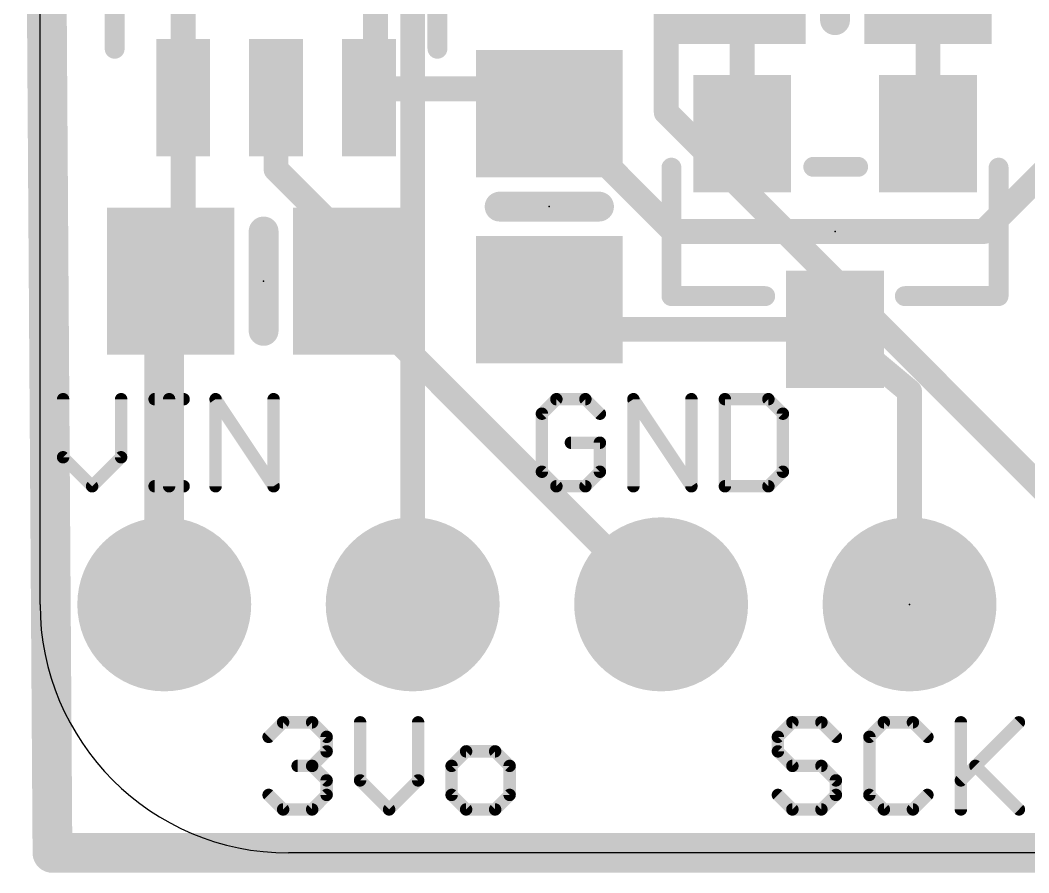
# Model space of a CAD drawing. Extents: x -0.2 to 18.1, y -0.2 to 19.3.
# Drawn here: x -0.2 to 10.11, y -0.2 to 8.51 of the extents above; entities that cross this region are included whole.
import ezdxf

# ---------------------------------------------------------------- set-up
doc = ezdxf.new("R2010")
doc.units = 0
for name, color, linetype in [('1', 12, 'CONTINUOUS'), ('16', 132, 'CONTINUOUS'), ('17', 110, 'CONTINUOUS'), ('20', 53, 'CONTINUOUS'), ('21', 40, 'CONTINUOUS'), ('23', 40, 'CONTINUOUS')]:
    doc.layers.add(name, color=color, linetype=linetype)

# ---------------------------------------------------------------- blocks, each defined once
blk = doc.blocks.new('RECT')
blk.add_solid([(-0.5, -0.5), (0.5, -0.5), (-0.5, 0.5), (0.5, 0.5)])
blk = doc.blocks.new('ROUNDP')
at = {"const_width": 0.5}
blk.add_lwpolyline([(0, -0.25, 1), (0, 0.25, 1), (0, -0.25)], format="xyb", dxfattribs=at)

msp = doc.modelspace()

# ---------------------------------------------------------------- linework, layer by layer
at = {"layer": '1'}
for points, const_width in [([(7.178, 7.35), (7.178, 9.017)], 0.254), ([(9.078, 9.017), (9.078, 7.35)], 0.254), ([(3.302, 8.763), (3.429, 8.636)], 0.254), ([(1.463, 7.7169), (1.463, 8.702)], 0.254), ([(3.429, 8.636), (3.429, 7.7829)], 0.254), ([(1.463, 7.7169), (1.463, 5.842)], 0.254), ([(2.413, 7.7169), (2.413, 6.985)], 0.254), ([(3.429, 7.7829), (3.363, 7.7169)], 0.254), ([(3.429, 7.7829), (3.4541, 7.808)], 0.254), ([(3.4541, 7.808), (5.207, 7.808)], 0.254), ([(5.207, 7.808), (5.207, 7.554)], 0.254), ([(10.983, 7.681), (9.652, 6.35)], 0.254), ([(5.273, 7.554), (5.207, 7.554)], 0.254), ([(6.477, 6.35), (5.273, 7.554)], 0.254), ([(2.413, 6.985), (3.048, 6.35)], 0.254), ([(3.048, 6.35), (3.048, 6.03)], 0.254), ([(9.652, 6.35), (6.477, 6.35)], 0.254), ([(3.048, 6.03), (3.236, 5.842)], 0.254), ([(1.27, 5.649), (1.27, 5.842)], 0.254), ([(1.27, 5.842), (1.336, 5.842)], 0.254), ([(1.463, 5.842), (1.336, 5.842)], 0.254), ([(3.236, 5.842), (3.236, 5.654)], 0.254), ([(1.27, 2.54), (1.27, 5.649)], 0.4064), ([(3.236, 5.654), (6.35, 2.54)], 0.254), ([(5.207, 5.654), (5.638, 5.35)], 0.254), ([(5.638, 5.35), (8.128, 5.35)], 0.254), ([(8.128, 5.35), (8.89, 4.715)], 0.254), ([(8.89, 4.715), (8.89, 2.54)], 0.254)]:
    msp.add_lwpolyline(points, dxfattribs=dict(at, const_width=const_width))
for points, const_width in [([(1.5265, 7.7169, 1), (1.3995, 7.7169)], 0.127), ([(2.4765, 7.7169, 1), (2.3495, 7.7169)], 0.127), ([(3.3841, 7.8278, 1), (3.4739, 7.738)], 0.127), ([(3.3655, 7.7829, 1), (3.4925, 7.7829)], 0.127), ([(3.4739, 7.738, 1), (3.3841, 7.8278)], 0.127), ([(3.4541, 7.8715, 1), (3.4541, 7.7445)], 0.127), ([(3.499, 7.7631, 1), (3.4092, 7.8529)], 0.127), ([(5.2705, 7.808, 1), (5.1435, 7.808)], 0.127), ([(5.207, 7.7445, 1), (5.207, 7.8715)], 0.127), ([(1.3995, 7.7169, 1), (1.5265, 7.7169)], 0.127), ([(3.3181, 7.7618, 1), (3.4079, 7.672)], 0.127), ([(5.207, 7.6175, 1), (5.207, 7.4905)], 0.127), ([(5.3179, 7.5989, 1), (5.2281, 7.5091)], 0.127), ([(5.273, 7.4905, 1), (5.273, 7.6175)], 0.127), ([(5.1435, 7.554, 1), (5.2705, 7.554)], 0.127), ([(7.1145, 7.35, 1), (7.2415, 7.35)], 0.127), ([(9.0145, 7.35, 1), (9.1415, 7.35)], 0.127), ([(2.4579, 7.0299, 1), (2.3681, 6.9401)], 0.127), ([(2.3495, 6.985, 1), (2.4765, 6.985)], 0.127), ([(3.1115, 6.35, 1), (2.9845, 6.35)], 0.127), ([(3.0031, 6.3051, 1), (3.0929, 6.3949)], 0.127), ([(6.477, 6.4135, 1), (6.477, 6.2865)], 0.127), ([(6.4321, 6.3051, 1), (6.5219, 6.3949)], 0.127), ([(9.6071, 6.3949, 1), (9.6969, 6.3051)], 0.127), ([(9.652, 6.2865, 1), (9.652, 6.4135)], 0.127), ([(3.0929, 6.0749, 1), (3.0031, 5.9851)], 0.127), ([(2.9845, 6.03, 1), (3.1115, 6.03)], 0.127), ([(1.3335, 5.842, 1), (1.2065, 5.842)], 0.127), ([(1.27, 5.9055, 1), (1.27, 5.7785)], 0.127), ([(1.336, 5.9055, 1), (1.336, 5.7785)], 0.127), ([(1.336, 5.7785, 1), (1.336, 5.9055)], 0.127), ([(1.3995, 5.842, 1), (1.5265, 5.842)], 0.127), ([(1.463, 5.7785, 1), (1.463, 5.9055)], 0.127), ([(3.2995, 5.842, 1), (3.1725, 5.842)], 0.127), ([(3.1911, 5.7971, 1), (3.2809, 5.8869)], 0.127), ([(1.3716, 5.649, 1), (1.1684, 5.649)], 0.2032), ([(3.2809, 5.6989, 1), (3.1911, 5.6091)], 0.127), ([(5.2436, 5.7059, 1), (5.1704, 5.6021)], 0.127), ([(1.2065, 5.649, 1), (1.3335, 5.649)], 0.127), ([(3.1725, 5.654, 1), (3.2995, 5.654)], 0.127), ([(5.638, 5.4135, 1), (5.638, 5.2865)], 0.127), ([(8.1687, 5.3988, 1), (8.0873, 5.3012)], 0.127), ([(8.128, 5.2865, 1), (8.128, 5.4135)], 0.127), ([(5.6014, 5.2981, 1), (5.6746, 5.4019)], 0.127), ([(8.9535, 4.715, 1), (8.8265, 4.715)], 0.127), ([(8.8493, 4.6662, 1), (8.9307, 4.7638)], 0.127), ([(1.1684, 2.54, 1), (1.3716, 2.54)], 0.2032), ([(6.3051, 2.4951, 1), (6.3949, 2.5849)], 0.127), ([(8.8265, 2.54, 1), (8.9535, 2.54)], 0.127)]:
    msp.add_lwpolyline(points, format="xyb", dxfattribs=dict(at, const_width=const_width))
at = {"layer": '16'}
for points, const_width in [([(0.127, 0), (0, 19.05)], 0.4064), ([(6.4023, 7.5677), (6.4023, 13.1943)], 0.254), ([(3.81, 2.54), (3.81, 8.89)], 0.254), ([(11.43, 2.54), (6.4023, 7.5677)], 0.254), ([(17.907, 0), (0.127, 0)], 0.4064)]:
    msp.add_lwpolyline(points, dxfattribs=dict(at, const_width=const_width))
for points, const_width in [([(6.4472, 7.6126, 1), (6.3574, 7.5228)], 0.127), ([(6.3388, 7.5677, 1), (6.4658, 7.5677)], 0.127), ([(3.7465, 2.54, 1), (3.8735, 2.54)], 0.127), ([(0.127, 0.1016, 1), (0.127, -0.1016)], 0.2032), ([(0.0254, -0.0007, 1), (0.2286, 0.0007)], 0.2032)]:
    msp.add_lwpolyline(points, format="xyb", dxfattribs=dict(at, const_width=const_width))
at = {"layer": '20'}
for p, q in [((0, 2.54), (0, 16.51)), ((15.24, 0), (2.54, 0))]:
    msp.add_line(p, q, dxfattribs=at)
msp.add_arc((2.54, 2.54), 2.54, 180, 270, dxfattribs=at)
at = {"layer": '21'}
for points, const_width in [([(0.763, 9.817), (0.763, 8.217)], 0.2032), ([(4.063, 9.817), (4.063, 8.217)], 0.2032), ([(8.128, 9.525), (8.128, 8.509)], 0.3048), ([(6.4556, 5.6896), (6.4556, 7.0024)], 0.2032), ([(7.9056, 7.0104), (8.3644, 7.0104)], 0.2032), ([(9.8004, 7.0024), (9.8004, 5.6896)], 0.2032), ([(4.699, 6.604), (5.715, 6.604)], 0.3048), ([(2.286, 6.35), (2.286, 5.334)], 0.3048), ([(7.4144, 5.6896), (6.4556, 5.6896)], 0.2032), ([(9.8004, 5.6896), (8.8416, 5.6896)], 0.2032), ([(0.2358, 4.6363), (0.2358, 4.0431)], 0.127), ([(0.829, 4.0431), (0.829, 4.6363)], 0.127), ([(1.1713, 4.6363), (1.4679, 4.6363)], 0.127), ([(1.3196, 3.7465), (1.3196, 4.6363)], 0.127), ([(1.795, 3.7465), (1.795, 4.6363)], 0.127), ([(1.795, 4.6363), (2.3881, 3.7465)], 0.127), ([(2.3881, 3.7465), (2.3881, 4.6363)], 0.127), ([(5.2792, 4.6363), (5.1309, 4.488)], 0.127), ([(5.5758, 4.6363), (5.2792, 4.6363)], 0.127), ([(5.7241, 4.488), (5.5758, 4.6363)], 0.127), ([(6.0665, 3.7465), (6.0665, 4.6363)], 0.127), ([(6.0665, 4.6363), (6.6596, 3.7465)], 0.127), ([(6.6596, 3.7465), (6.6596, 4.6363)], 0.127), ([(7.002, 4.6363), (7.002, 3.7465)], 0.127), ([(7.4469, 4.6363), (7.002, 4.6363)], 0.127), ([(7.5952, 4.488), (7.4469, 4.6363)], 0.127), ([(5.1309, 4.488), (5.1309, 3.8948)], 0.127), ([(7.5952, 3.8948), (7.5952, 4.488)], 0.127), ([(5.7241, 4.1914), (5.4275, 4.1914)], 0.127), ([(5.7241, 3.8948), (5.7241, 4.1914)], 0.127), ([(0.2358, 4.0431), (0.5324, 3.7465)], 0.127), ([(0.5324, 3.7465), (0.829, 4.0431)], 0.127), ([(5.1309, 3.8948), (5.2792, 3.7465)], 0.127), ([(5.5758, 3.7465), (5.7241, 3.8948)], 0.127), ([(7.4469, 3.7465), (7.5952, 3.8948)], 0.127), ([(1.1713, 3.7465), (1.4679, 3.7465)], 0.127), ([(5.2792, 3.7465), (5.5758, 3.7465)], 0.127), ([(7.002, 3.7465), (7.4469, 3.7465)], 0.127), ([(2.3369, 1.186), (2.4852, 1.3343)], 0.127), ([(2.4852, 1.3343), (2.7818, 1.3343)], 0.127), ([(2.7818, 1.3343), (2.9301, 1.186)], 0.127), ([(3.2725, 1.3343), (3.2725, 0.7411)], 0.127), ([(3.8656, 0.7411), (3.8656, 1.3343)], 0.127), ([(7.6922, 1.3343), (7.5439, 1.186)], 0.127), ([(7.9888, 1.3343), (7.6922, 1.3343)], 0.127), ([(8.1371, 1.186), (7.9888, 1.3343)], 0.127), ([(8.6278, 1.3343), (8.4795, 1.186)], 0.127), ([(8.9243, 1.3343), (8.6278, 1.3343)], 0.127), ([(9.0726, 1.186), (8.9243, 1.3343)], 0.127), ([(9.415, 1.3343), (9.415, 0.4445)], 0.127), ([(9.415, 0.7411), (10.0082, 1.3343)], 0.127), ([(2.9301, 1.186), (2.9301, 1.0377)], 0.127), ([(7.5439, 1.186), (7.5439, 1.0377)], 0.127), ([(8.4795, 1.186), (8.4795, 0.5928)], 0.127), ([(2.9301, 1.0377), (2.7818, 0.8894)], 0.127), ([(4.3563, 1.0377), (4.208, 0.8894)], 0.127), ([(4.6529, 1.0377), (4.3563, 1.0377)], 0.127), ([(4.8012, 0.8894), (4.6529, 1.0377)], 0.127), ([(7.5439, 1.0377), (7.6922, 0.8894)], 0.127), ([(2.7818, 0.8894), (2.6335, 0.8894)], 0.127), ([(2.7818, 0.8894), (2.9301, 0.7411)], 0.127), ([(4.208, 0.8894), (4.208, 0.5928)], 0.127), ([(4.8012, 0.5928), (4.8012, 0.8894)], 0.127), ([(7.6922, 0.8894), (7.9888, 0.8894)], 0.127), ([(7.9888, 0.8894), (8.1371, 0.7411)], 0.127), ([(9.5633, 0.8894), (10.0082, 0.4445)], 0.127), ([(2.9301, 0.7411), (2.9301, 0.5928)], 0.127), ([(3.2725, 0.7411), (3.569, 0.4445)], 0.127), ([(3.569, 0.4445), (3.8656, 0.7411)], 0.127), ([(8.1371, 0.7411), (8.1371, 0.5928)], 0.127), ([(2.4852, 0.4445), (2.3369, 0.5928)], 0.127), ([(2.9301, 0.5928), (2.7818, 0.4445)], 0.127), ([(4.208, 0.5928), (4.3563, 0.4445)], 0.127), ([(4.6529, 0.4445), (4.8012, 0.5928)], 0.127), ([(7.6922, 0.4445), (7.5439, 0.5928)], 0.127), ([(8.1371, 0.5928), (7.9888, 0.4445)], 0.127), ([(8.4795, 0.5928), (8.6278, 0.4445)], 0.127), ([(8.9243, 0.4445), (9.0726, 0.5928)], 0.127), ([(2.7818, 0.4445), (2.4852, 0.4445)], 0.127), ([(4.3563, 0.4445), (4.6529, 0.4445)], 0.127), ([(7.9888, 0.4445), (7.6922, 0.4445)], 0.127), ([(8.6278, 0.4445), (8.9243, 0.4445)], 0.127)]:
    msp.add_lwpolyline(points, dxfattribs=dict(at, const_width=const_width))
for points, const_width in [([(8.0518, 8.509, 1), (8.2042, 8.509)], 0.1524), ([(0.7122, 8.217, 1), (0.8138, 8.217)], 0.1016), ([(4.0122, 8.217, 1), (4.1138, 8.217)], 0.1016), ([(6.5064, 7.0024, 1), (6.4048, 7.0024)], 0.1016), ([(7.9056, 7.0612, 1), (7.9056, 6.9596)], 0.1016), ([(8.3644, 6.9596, 1), (8.3644, 7.0612)], 0.1016), ([(9.8512, 7.0024, 1), (9.7496, 7.0024)], 0.1016), ([(4.699, 6.6802, 1), (4.699, 6.5278)], 0.1524), ([(5.715, 6.5278, 1), (5.715, 6.6802)], 0.1524), ([(2.3622, 6.35, 1), (2.2098, 6.35)], 0.1524), ([(6.4556, 5.7404, 1), (6.4556, 5.6388)], 0.1016), ([(7.4144, 5.6388, 1), (7.4144, 5.7404)], 0.1016), ([(8.8416, 5.7404, 1), (8.8416, 5.6388)], 0.1016), ([(9.8004, 5.6388, 1), (9.8004, 5.7404)], 0.1016), ([(6.4048, 5.6896, 1), (6.5064, 5.6896)], 0.1016), ([(9.7496, 5.6896, 1), (9.8512, 5.6896)], 0.1016), ([(2.2098, 5.334, 1), (2.3622, 5.334)], 0.1524), ([(0.2675, 4.6363, 1), (0.204, 4.6363)], 0.0635), ([(0.8607, 4.6363, 1), (0.7972, 4.6363)], 0.0635), ([(1.1713, 4.668, 1), (1.1713, 4.6045)], 0.0635), ([(1.3513, 4.6363, 1), (1.2878, 4.6363)], 0.0635), ([(1.4679, 4.6045, 1), (1.4679, 4.668)], 0.0635), ([(1.8267, 4.6363, 1), (1.7632, 4.6363)], 0.0635), ([(1.8214, 4.6539, 1), (1.7686, 4.6186)], 0.0635), ([(2.4199, 4.6363, 1), (2.3564, 4.6363)], 0.0635), ([(5.2792, 4.668, 1), (5.2792, 4.6045)], 0.0635), ([(5.3017, 4.6138, 1), (5.2568, 4.6587)], 0.0635), ([(5.5983, 4.6587, 1), (5.5534, 4.6138)], 0.0635), ([(5.5758, 4.6045, 1), (5.5758, 4.668)], 0.0635), ([(6.0982, 4.6363, 1), (6.0347, 4.6363)], 0.0635), ([(6.0929, 4.6539, 1), (6.04, 4.6186)], 0.0635), ([(6.6914, 4.6363, 1), (6.6279, 4.6363)], 0.0635), ([(7.0337, 4.6363, 1), (6.9702, 4.6363)], 0.0635), ([(7.002, 4.668, 1), (7.002, 4.6045)], 0.0635), ([(7.4693, 4.6587, 1), (7.4244, 4.6138)], 0.0635), ([(7.4469, 4.6045, 1), (7.4469, 4.668)], 0.0635), ([(5.1627, 4.488, 1), (5.0992, 4.488)], 0.0635), ([(5.1085, 4.5104, 1), (5.1534, 4.4655)], 0.0635), ([(5.7017, 4.4655, 1), (5.7466, 4.5104)], 0.0635), ([(7.6269, 4.488, 1), (7.5634, 4.488)], 0.0635), ([(7.5727, 4.4655, 1), (7.6176, 4.5104)], 0.0635), ([(5.4275, 4.2231, 1), (5.4275, 4.1596)], 0.0635), ([(5.7559, 4.1914, 1), (5.6924, 4.1914)], 0.0635), ([(5.7241, 4.1596, 1), (5.7241, 4.2231)], 0.0635), ([(0.2582, 4.0655, 1), (0.2133, 4.0206)], 0.0635), ([(0.204, 4.0431, 1), (0.2675, 4.0431)], 0.0635), ([(0.7972, 4.0431, 1), (0.8607, 4.0431)], 0.0635), ([(0.8514, 4.0206, 1), (0.8065, 4.0655)], 0.0635), ([(5.1534, 3.9172, 1), (5.1085, 3.8723)], 0.0635), ([(5.0992, 3.8948, 1), (5.1627, 3.8948)], 0.0635), ([(5.6924, 3.8948, 1), (5.7559, 3.8948)], 0.0635), ([(5.7466, 3.8723, 1), (5.7017, 3.9172)], 0.0635), ([(7.5634, 3.8948, 1), (7.6269, 3.8948)], 0.0635), ([(7.6176, 3.8723, 1), (7.5727, 3.9172)], 0.0635), ([(0.5099, 3.769, 1), (0.5548, 3.724)], 0.0635), ([(0.5099, 3.724, 1), (0.5548, 3.769)], 0.0635), ([(1.1713, 3.7783, 1), (1.1713, 3.7147)], 0.0635), ([(1.2878, 3.7465, 1), (1.3513, 3.7465)], 0.0635), ([(1.4679, 3.7147, 1), (1.4679, 3.7783)], 0.0635), ([(1.7632, 3.7465, 1), (1.8267, 3.7465)], 0.0635), ([(2.3564, 3.7465, 1), (2.4199, 3.7465)], 0.0635), ([(2.3617, 3.7289, 1), (2.4146, 3.7641)], 0.0635), ([(5.2792, 3.7783, 1), (5.2792, 3.7147)], 0.0635), ([(5.2568, 3.724, 1), (5.3017, 3.769)], 0.0635), ([(5.5534, 3.769, 1), (5.5983, 3.724)], 0.0635), ([(5.5758, 3.7147, 1), (5.5758, 3.7783)], 0.0635), ([(6.0347, 3.7465, 1), (6.0982, 3.7465)], 0.0635), ([(6.6279, 3.7465, 1), (6.6914, 3.7465)], 0.0635), ([(6.6332, 3.7289, 1), (6.6861, 3.7641)], 0.0635), ([(7.002, 3.7783, 1), (7.002, 3.7147)], 0.0635), ([(6.9702, 3.7465, 1), (7.0337, 3.7465)], 0.0635), ([(7.4244, 3.769, 1), (7.4693, 3.724)], 0.0635), ([(7.4469, 3.7147, 1), (7.4469, 3.7783)], 0.0635), ([(2.4852, 1.366, 1), (2.4852, 1.3025)], 0.0635), ([(2.5077, 1.3118, 1), (2.4628, 1.3567)], 0.0635), ([(2.8043, 1.3567, 1), (2.7594, 1.3118)], 0.0635), ([(2.7818, 1.3025, 1), (2.7818, 1.366)], 0.0635), ([(3.3042, 1.3343, 1), (3.2407, 1.3343)], 0.0635), ([(3.8974, 1.3343, 1), (3.8339, 1.3343)], 0.0635), ([(7.6922, 1.366, 1), (7.6922, 1.3025)], 0.0635), ([(7.7147, 1.3118, 1), (7.6698, 1.3567)], 0.0635), ([(8.0113, 1.3567, 1), (7.9664, 1.3118)], 0.0635), ([(7.9888, 1.3025, 1), (7.9888, 1.366)], 0.0635), ([(8.6278, 1.366, 1), (8.6278, 1.3025)], 0.0635), ([(8.6502, 1.3118, 1), (8.6053, 1.3567)], 0.0635), ([(8.9468, 1.3567, 1), (8.9019, 1.3118)], 0.0635), ([(8.9243, 1.3025, 1), (8.9243, 1.366)], 0.0635), ([(9.4467, 1.3343, 1), (9.3832, 1.3343)], 0.0635), ([(10.0306, 1.3118, 1), (9.9857, 1.3567)], 0.0635), ([(2.3145, 1.2084, 1), (2.3594, 1.1635)], 0.0635), ([(2.9619, 1.186, 1), (2.8984, 1.186)], 0.0635), ([(2.9077, 1.1635, 1), (2.9526, 1.2084)], 0.0635), ([(7.5757, 1.186, 1), (7.5122, 1.186)], 0.0635), ([(7.5215, 1.2084, 1), (7.5664, 1.1635)], 0.0635), ([(8.1147, 1.1635, 1), (8.1596, 1.2084)], 0.0635), ([(8.5112, 1.186, 1), (8.4477, 1.186)], 0.0635), ([(8.457, 1.2084, 1), (8.5019, 1.1635)], 0.0635), ([(9.0502, 1.1635, 1), (9.0951, 1.2084)], 0.0635), ([(2.8984, 1.0377, 1), (2.9619, 1.0377)], 0.0635), ([(2.9526, 1.0152, 1), (2.9077, 1.0601)], 0.0635), ([(4.3563, 1.0694, 1), (4.3563, 1.0059)], 0.0635), ([(4.3787, 1.0152, 1), (4.3338, 1.0601)], 0.0635), ([(4.6753, 1.0601, 1), (4.6304, 1.0152)], 0.0635), ([(4.6529, 1.0059, 1), (4.6529, 1.0694)], 0.0635), ([(7.5664, 1.0601, 1), (7.5215, 1.0152)], 0.0635), ([(7.5122, 1.0377, 1), (7.5757, 1.0377)], 0.0635), ([(2.6335, 0.9211, 1), (2.6335, 0.8576)], 0.0635), ([(2.8043, 0.9118, 1), (2.7594, 0.8669)], 0.0635), ([(2.7594, 0.9118, 1), (2.8043, 0.8669)], 0.0635), ([(2.7818, 0.8576, 1), (2.7818, 0.9211)], 0.0635), ([(4.2397, 0.8894, 1), (4.1762, 0.8894)], 0.0635), ([(4.1855, 0.9118, 1), (4.2304, 0.8669)], 0.0635), ([(4.8329, 0.8894, 1), (4.7694, 0.8894)], 0.0635), ([(4.7787, 0.8669, 1), (4.8236, 0.9118)], 0.0635), ([(7.6922, 0.9211, 1), (7.6922, 0.8576)], 0.0635), ([(7.6698, 0.8669, 1), (7.7147, 0.9118)], 0.0635), ([(8.0113, 0.9118, 1), (7.9664, 0.8669)], 0.0635), ([(7.9888, 0.8576, 1), (7.9888, 0.9211)], 0.0635), ([(9.5857, 0.9118, 1), (9.5408, 0.8669)], 0.0635), ([(2.9619, 0.7411, 1), (2.8984, 0.7411)], 0.0635), ([(2.9077, 0.7186, 1), (2.9526, 0.7635)], 0.0635), ([(3.2949, 0.7635, 1), (3.25, 0.7186)], 0.0635), ([(3.2407, 0.7411, 1), (3.3042, 0.7411)], 0.0635), ([(3.8339, 0.7411, 1), (3.8974, 0.7411)], 0.0635), ([(3.8881, 0.7186, 1), (3.8432, 0.7635)], 0.0635), ([(8.1689, 0.7411, 1), (8.1054, 0.7411)], 0.0635), ([(8.1147, 0.7186, 1), (8.1596, 0.7635)], 0.0635), ([(9.3925, 0.7635, 1), (9.4374, 0.7186)], 0.0635), ([(2.3594, 0.6152, 1), (2.3145, 0.5703)], 0.0635), ([(2.8984, 0.5928, 1), (2.9619, 0.5928)], 0.0635), ([(2.9526, 0.5703, 1), (2.9077, 0.6152)], 0.0635), ([(4.1762, 0.5928, 1), (4.2397, 0.5928)], 0.0635), ([(4.2304, 0.6152, 1), (4.1855, 0.5703)], 0.0635), ([(4.7694, 0.5928, 1), (4.8329, 0.5928)], 0.0635), ([(4.8236, 0.5703, 1), (4.7787, 0.6152)], 0.0635), ([(7.5664, 0.6152, 1), (7.5215, 0.5703)], 0.0635), ([(8.1054, 0.5928, 1), (8.1689, 0.5928)], 0.0635), ([(8.1596, 0.5703, 1), (8.1147, 0.6152)], 0.0635), ([(8.4477, 0.5928, 1), (8.5112, 0.5928)], 0.0635), ([(8.5019, 0.6152, 1), (8.457, 0.5703)], 0.0635), ([(9.0951, 0.5703, 1), (9.0502, 0.6152)], 0.0635), ([(2.4852, 0.4763, 1), (2.4852, 0.4128)], 0.0635), ([(2.4628, 0.422, 1), (2.5077, 0.467)], 0.0635), ([(2.7594, 0.467, 1), (2.8043, 0.422)], 0.0635), ([(2.7818, 0.4128, 1), (2.7818, 0.4763)], 0.0635), ([(3.5466, 0.467, 1), (3.5915, 0.422)], 0.0635), ([(3.5466, 0.422, 1), (3.5915, 0.467)], 0.0635), ([(4.3563, 0.4763, 1), (4.3563, 0.4128)], 0.0635), ([(4.3338, 0.422, 1), (4.3787, 0.467)], 0.0635), ([(4.6304, 0.467, 1), (4.6753, 0.422)], 0.0635), ([(4.6529, 0.4128, 1), (4.6529, 0.4763)], 0.0635), ([(7.6922, 0.4763, 1), (7.6922, 0.4128)], 0.0635), ([(7.6698, 0.422, 1), (7.7147, 0.467)], 0.0635), ([(7.9664, 0.467, 1), (8.0113, 0.422)], 0.0635), ([(7.9888, 0.4128, 1), (7.9888, 0.4763)], 0.0635), ([(8.6278, 0.4763, 1), (8.6278, 0.4128)], 0.0635), ([(8.6053, 0.422, 1), (8.6502, 0.467)], 0.0635), ([(8.9019, 0.467, 1), (8.9468, 0.422)], 0.0635), ([(8.9243, 0.4128, 1), (8.9243, 0.4763)], 0.0635), ([(9.3832, 0.4445, 1), (9.4467, 0.4445)], 0.0635), ([(9.9857, 0.422, 1), (10.0306, 0.467)], 0.0635)]:
    msp.add_lwpolyline(points, format="xyb", dxfattribs=dict(at, const_width=const_width))
at = {"layer": '23'}
for p in [(5.207, 6.604), (8.128, 6.35), (2.286, 5.842), (8.89, 2.54)]:
    msp.add_point(p, dxfattribs=at)

# ---------------------------------------------------------------- block references
at = {"layer": '1'}
for p, xscale, yscale in [((7.178, 9.017), 1.3, 1.5), ((9.078, 9.017), 1.3, 1.5), ((1.463, 7.7169), 0.55, 1.2), ((2.413, 7.7169), 0.55, 1.2), ((3.363, 7.7169), 0.55, 1.2), ((1.336, 5.842), 1.3, 1.5), ((3.236, 5.842), 1.3, 1.5)]:
    msp.add_blockref('RECT', p, dxfattribs=dict(at, xscale=xscale, yscale=yscale))
at = {"layer": '1', "xscale": 1.3, "yscale": 1.5, "rotation": 90}
for p in [(5.207, 7.554), (5.207, 5.654)]:
    msp.add_blockref('RECT', p, dxfattribs=at)
at = {"layer": '1', "yscale": 1.2, "rotation": 180}
for p in [(7.178, 7.35), (9.078, 7.35), (8.128, 5.35)]:
    msp.add_blockref('RECT', p, dxfattribs=at)
at = {"layer": '17', "xscale": 1.778, "yscale": 1.778, "rotation": 90}
for p in [(1.27, 2.54), (1.27, 2.54), (3.81, 2.54), (3.81, 2.54), (6.35, 2.54), (6.35, 2.54), (8.89, 2.54), (8.89, 2.54)]:
    msp.add_blockref('ROUNDP', p, dxfattribs=at)

doc.saveas('drawing.dxf')
